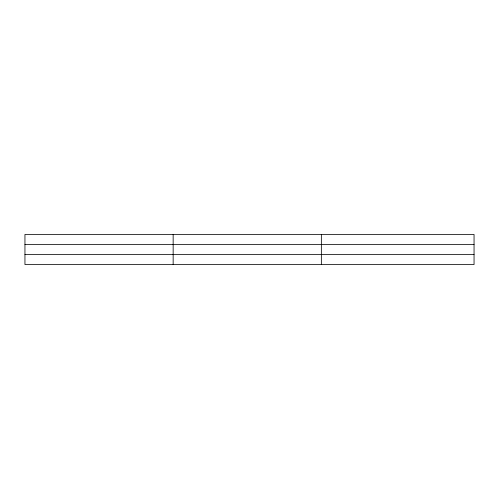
<?xml version="1.0" encoding="UTF-8"?>
<svg xmlns="http://www.w3.org/2000/svg" width="499" height="499" viewBox="0 0 499 499"><rect width="100%" height="100%" fill="white"/><g stroke="black" fill="none" stroke-linecap="round" stroke-linejoin="round"><path stroke-width="0.75" d="M173.153 234.449L173.153 264.551M321.356 234.449L321.356 264.551M474.05 244.385L474.05 234.449L24.95 234.449L24.95 264.551L474.05 264.551L474.05 244.385L24.95 244.385M24.95 254.615L474.05 254.615"/></g></svg>
